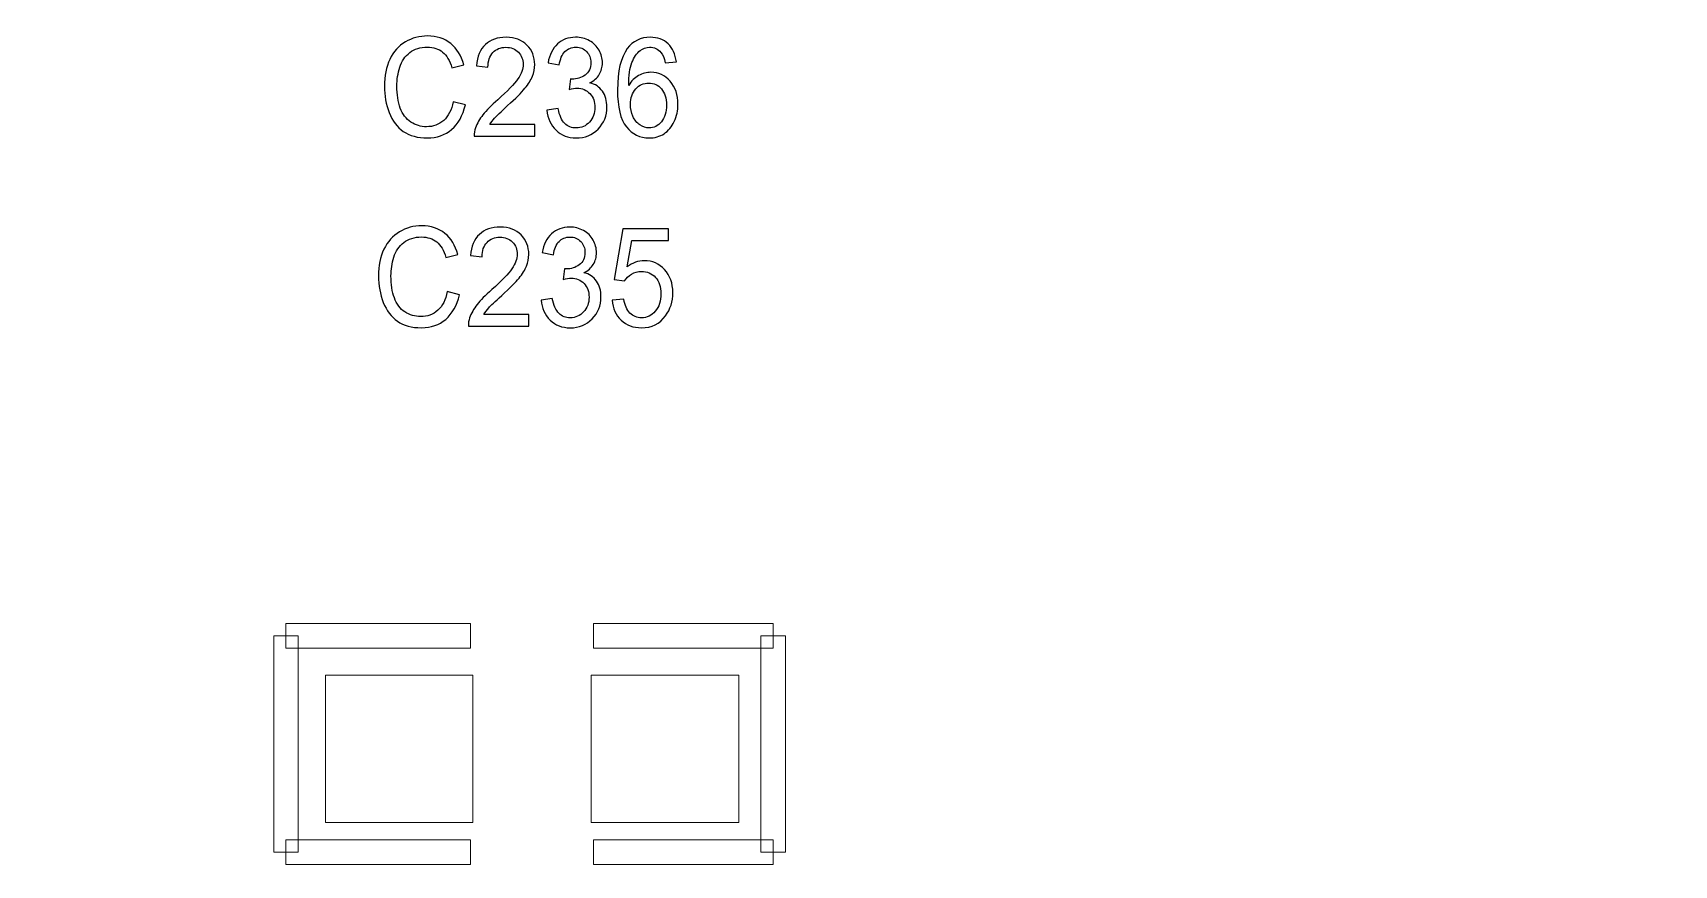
# Model space of a CAD drawing. Header units: millimetres. Extents: x -86 to 67, y -55 to 52.
# Drawn here: x -29.48 to -21, y -29.72 to -25.42 of the extents above; entities that cross this region are included whole.
import ezdxf

# ---------------------------------------------------------------- set-up
doc = ezdxf.new("R2010")
doc.units = ezdxf.units.MM
doc.header["$MEASUREMENT"] = 0
for name, color, linetype in [('BG_OUTLINE', 7, 'Continuous'), ('PG_SILKSCREEN_TOP', 7, 'Continuous'), ('PIN_TOP', 7, 'Continuous'), ('RD_SILKSCREEN_TOP', 7, 'Continuous')]:
    doc.layers.add(name, color=color, linetype=linetype)

msp = doc.modelspace()

# ---------------------------------------------------------------- linework, layer by layer
at = {"layer": 'BG_OUTLINE', "color": 3, "lineweight": 9}
msp.add_open_spline([(-60.0926, 34.7331), (-60.0926, 34.7331), (63.7724, 34.7331), (63.7724, 34.7331), (63.7724, 34.7331), (64.585, 34.7336), (65.3646, 34.4113), (65.9396, 33.837), (65.9396, 33.837), (66.5146, 33.2627), (66.8379, 32.4797), (66.8384, 31.667), (66.8384, 31.667), (66.8384, 31.667), (66.8412, -52.28), (66.8412, -52.28), (66.8412, -52.28), (66.8412, -52.28), (66.8384, -52.1933), (66.8384, -52.1933), (66.8384, -52.1933), (66.8389, -53.006), (66.5166, -53.7856), (65.9424, -54.3606), (65.9424, -54.3606), (65.3681, -54.9356), (64.585, -55.2589), (63.7724, -55.2594), (63.7724, -55.2594), (63.7724, -55.2594), (-60.1869, -55.2594), (-60.1869, -55.2594), (-60.1869, -55.2594), (-60.1869, -55.2594), (-60.0853, -55.2518), (-60.0853, -55.2518), (-60.0853, -55.2518), (-60.8979, -55.2523), (-61.6775, -54.9299), (-62.2525, -54.3557), (-62.2525, -54.3557), (-62.8275, -53.7814), (-63.1508, -52.9984), (-63.1513, -52.1857), (-63.1513, -52.1857), (-63.1513, -52.1857), (-63.1587, 31.667), (-63.1587, 31.667), (-63.1587, 31.667), (-63.1592, 32.4797), (-62.8369, 33.2593), (-62.2626, 33.8343), (-62.2626, 33.8343), (-61.6883, 34.4093), (-60.9053, 34.7326), (-60.0926, 34.7331)], degree=3, knots=[0, 0, 0, 0, 0.071429, 0.071429, 0.071429, 0.071429, 0.142857, 0.142857, 0.142857, 0.142857, 0.214286, 0.214286, 0.214286, 0.214286, 0.285714, 0.285714, 0.285714, 0.285714, 0.357143, 0.357143, 0.357143, 0.357143, 0.428571, 0.428571, 0.428571, 0.428571, 0.5, 0.5, 0.5, 0.5, 0.571429, 0.571429, 0.571429, 0.571429, 0.642857, 0.642857, 0.642857, 0.642857, 0.714286, 0.714286, 0.714286, 0.714286, 0.785714, 0.785714, 0.785714, 0.785714, 0.857143, 0.857143, 0.857143, 0.857143, 0.928571, 0.928571, 0.928571, 0.928571, 1, 1, 1, 1], dxfattribs=at)
at = {"layer": 'PG_SILKSCREEN_TOP', "color": 6, "lineweight": 9}
for points in [[(-28.1067, -29.6562), (-28.1067, -29.6562), (-28.2337, -29.6562), (-28.2337, -29.6562), (-28.2337, -29.6562), (-28.2337, -29.6562), (-28.2337, -28.5386), (-28.2337, -28.5386), (-28.2337, -28.5386), (-28.2337, -28.5386), (-28.1067, -28.5386), (-28.1067, -28.5386), (-28.1067, -28.5386), (-28.1067, -28.5386), (-28.1067, -29.6562), (-28.1067, -29.6562)], [(-28.1702, -28.6021), (-28.1702, -28.6021), (-28.1702, -28.4751), (-28.1702, -28.4751), (-28.1702, -28.4751), (-28.1702, -28.4751), (-27.2177, -28.4751), (-27.2177, -28.4751), (-27.2177, -28.4751), (-27.2177, -28.4751), (-27.2177, -28.6021), (-27.2177, -28.6021), (-27.2177, -28.6021), (-27.2177, -28.6021), (-28.1702, -28.6021), (-28.1702, -28.6021)], [(-25.6556, -28.4751), (-25.6556, -28.4751), (-25.6556, -28.6021), (-25.6556, -28.6021), (-25.6556, -28.6021), (-25.6556, -28.6021), (-26.5827, -28.6021), (-26.5827, -28.6021), (-26.5827, -28.6021), (-26.5827, -28.6021), (-26.5827, -28.4751), (-26.5827, -28.4751), (-26.5827, -28.4751), (-26.5827, -28.4751), (-25.6556, -28.4751), (-25.6556, -28.4751)], [(-25.5921, -29.6562), (-25.5921, -29.6562), (-25.7191, -29.6562), (-25.7191, -29.6562), (-25.7191, -29.6562), (-25.7191, -29.6562), (-25.7191, -28.5386), (-25.7191, -28.5386), (-25.7191, -28.5386), (-25.7191, -28.5386), (-25.5921, -28.5386), (-25.5921, -28.5386), (-25.5921, -28.5386), (-25.5921, -28.5386), (-25.5921, -29.6562), (-25.5921, -29.6562)], [(-27.2177, -29.5927), (-27.2177, -29.5927), (-27.2177, -29.7197), (-27.2177, -29.7197), (-27.2177, -29.7197), (-27.2177, -29.7197), (-28.1702, -29.7197), (-28.1702, -29.7197), (-28.1702, -29.7197), (-28.1702, -29.7197), (-28.1702, -29.5927), (-28.1702, -29.5927), (-28.1702, -29.5927), (-28.1702, -29.5927), (-27.2177, -29.5927), (-27.2177, -29.5927)], [(-26.5827, -29.7197), (-26.5827, -29.7197), (-26.5827, -29.5927), (-26.5827, -29.5927), (-26.5827, -29.5927), (-26.5827, -29.5927), (-25.6556, -29.5927), (-25.6556, -29.5927), (-25.6556, -29.5927), (-25.6556, -29.5927), (-25.6556, -29.7197), (-25.6556, -29.7197), (-25.6556, -29.7197), (-25.6556, -29.7197), (-26.5827, -29.7197), (-26.5827, -29.7197)]]:
    msp.add_open_spline(points, degree=3, knots=[0, 0, 0, 0, 0.25, 0.25, 0.25, 0.25, 0.5, 0.5, 0.5, 0.5, 0.75, 0.75, 0.75, 0.75, 1, 1, 1, 1], dxfattribs=at)
at = {"layer": 'PIN_TOP', "lineweight": 9}
for points in [[(-27.205, -28.7418), (-27.205, -28.7418), (-27.205, -29.5038), (-27.205, -29.5038), (-27.205, -29.5038), (-27.205, -29.5038), (-27.967, -29.5038), (-27.967, -29.5038), (-27.967, -29.5038), (-27.967, -29.5038), (-27.967, -28.7418), (-27.967, -28.7418), (-27.967, -28.7418), (-27.967, -28.7418), (-27.205, -28.7418), (-27.205, -28.7418)], [(-25.8334, -28.7418), (-25.8334, -28.7418), (-25.8334, -29.5038), (-25.8334, -29.5038), (-25.8334, -29.5038), (-25.8334, -29.5038), (-26.5954, -29.5038), (-26.5954, -29.5038), (-26.5954, -29.5038), (-26.5954, -29.5038), (-26.5954, -28.7418), (-26.5954, -28.7418), (-26.5954, -28.7418), (-26.5954, -28.7418), (-25.8334, -28.7418), (-25.8334, -28.7418)]]:
    msp.add_open_spline(points, degree=3, knots=[0, 0, 0, 0, 0.25, 0.25, 0.25, 0.25, 0.5, 0.5, 0.5, 0.5, 0.75, 0.75, 0.75, 0.75, 1, 1, 1, 1], dxfattribs=at)
at = {"layer": 'RD_SILKSCREEN_TOP', "color": 8}
for points, knots in [([(-27.307, -25.7802), (-27.307, -25.7802), (-27.2444, -25.7973), (-27.2444, -25.7973), (-27.2444, -25.7973), (-27.2575, -25.8525), (-27.2812, -25.8947), (-27.3151, -25.9239), (-27.3151, -25.9239), (-27.3492, -25.9529), (-27.3909, -25.9674), (-27.4402, -25.9674), (-27.4402, -25.9674), (-27.4911, -25.9674), (-27.5325, -25.9562), (-27.5645, -25.9339), (-27.5645, -25.9339), (-27.5964, -25.9115), (-27.6207, -25.8792), (-27.6374, -25.8368), (-27.6374, -25.8368), (-27.654, -25.7944), (-27.6623, -25.7489), (-27.6623, -25.7003), (-27.6623, -25.7003), (-27.6623, -25.6473), (-27.653, -25.6011), (-27.6341, -25.5616), (-27.6341, -25.5616), (-27.6153, -25.5221), (-27.5885, -25.4922), (-27.5538, -25.4716), (-27.5538, -25.4716), (-27.5191, -25.4511), (-27.4809, -25.4409), (-27.4392, -25.4409), (-27.4392, -25.4409), (-27.3918, -25.4409), (-27.3521, -25.4539), (-27.3199, -25.4798), (-27.3199, -25.4798), (-27.2877, -25.5058), (-27.2652, -25.5422), (-27.2526, -25.5892), (-27.2526, -25.5892), (-27.2526, -25.5892), (-27.314, -25.6049), (-27.314, -25.6049), (-27.314, -25.6049), (-27.3251, -25.5678), (-27.3409, -25.5409), (-27.3618, -25.5239), (-27.3618, -25.5239), (-27.3826, -25.507), (-27.4088, -25.4986), (-27.4405, -25.4986), (-27.4405, -25.4986), (-27.4768, -25.4986), (-27.5071, -25.5079), (-27.5315, -25.5266), (-27.5315, -25.5266), (-27.556, -25.5455), (-27.5731, -25.5706), (-27.5829, -25.6023), (-27.5829, -25.6023), (-27.5929, -25.6338), (-27.5978, -25.6664), (-27.5978, -25.6999), (-27.5978, -25.6999), (-27.5978, -25.7433), (-27.5919, -25.781), (-27.5803, -25.8134), (-27.5803, -25.8134), (-27.5685, -25.8456), (-27.5503, -25.8698), (-27.5256, -25.8858), (-27.5256, -25.8858), (-27.5009, -25.9018), (-27.4741, -25.9097), (-27.4452, -25.9097), (-27.4452, -25.9097), (-27.4102, -25.9097), (-27.3806, -25.8988), (-27.3563, -25.8771), (-27.3563, -25.8771), (-27.3319, -25.8553), (-27.3156, -25.823), (-27.307, -25.7802)], [0, 0, 0, 0, 0.045455, 0.045455, 0.045455, 0.045455, 0.090909, 0.090909, 0.090909, 0.090909, 0.136364, 0.136364, 0.136364, 0.136364, 0.181818, 0.181818, 0.181818, 0.181818, 0.227273, 0.227273, 0.227273, 0.227273, 0.272727, 0.272727, 0.272727, 0.272727, 0.318182, 0.318182, 0.318182, 0.318182, 0.363636, 0.363636, 0.363636, 0.363636, 0.409091, 0.409091, 0.409091, 0.409091, 0.454545, 0.454545, 0.454545, 0.454545, 0.5, 0.5, 0.5, 0.5, 0.545455, 0.545455, 0.545455, 0.545455, 0.590909, 0.590909, 0.590909, 0.590909, 0.636364, 0.636364, 0.636364, 0.636364, 0.681818, 0.681818, 0.681818, 0.681818, 0.727273, 0.727273, 0.727273, 0.727273, 0.772727, 0.772727, 0.772727, 0.772727, 0.818182, 0.818182, 0.818182, 0.818182, 0.863636, 0.863636, 0.863636, 0.863636, 0.909091, 0.909091, 0.909091, 0.909091, 0.954545, 0.954545, 0.954545, 0.954545, 1, 1, 1, 1]), ([(-26.8858, -25.8986), (-26.8858, -25.8986), (-26.8858, -25.9587), (-26.8858, -25.9587), (-26.8858, -25.9587), (-26.8858, -25.9587), (-27.1982, -25.9587), (-27.1982, -25.9587), (-27.1982, -25.9587), (-27.1987, -25.9436), (-27.1965, -25.9292), (-27.1916, -25.9153), (-27.1916, -25.9153), (-27.1837, -25.8923), (-27.1709, -25.8698), (-27.1534, -25.8475), (-27.1534, -25.8475), (-27.1358, -25.8254), (-27.1104, -25.7996), (-27.0774, -25.7705), (-27.0774, -25.7705), (-27.026, -25.7251), (-26.9913, -25.6892), (-26.9732, -25.6626), (-26.9732, -25.6626), (-26.9551, -25.6362), (-26.9461, -25.611), (-26.9461, -25.5875), (-26.9461, -25.5875), (-26.9461, -25.5627), (-26.9544, -25.5418), (-26.9707, -25.5247), (-26.9707, -25.5247), (-26.9873, -25.5078), (-27.0087, -25.4993), (-27.0352, -25.4993), (-27.0352, -25.4993), (-27.0631, -25.4993), (-27.0854, -25.5083), (-27.1021, -25.5264), (-27.1021, -25.5264), (-27.119, -25.5444), (-27.1275, -25.5694), (-27.1277, -25.6013), (-27.1277, -25.6013), (-27.1277, -25.6013), (-27.1874, -25.5948), (-27.1874, -25.5948), (-27.1874, -25.5948), (-27.1833, -25.5468), (-27.1679, -25.5103), (-27.1412, -25.4852), (-27.1412, -25.4852), (-27.1146, -25.46), (-27.0787, -25.4475), (-27.0338, -25.4475), (-27.0338, -25.4475), (-26.9885, -25.4475), (-26.9526, -25.4611), (-26.9262, -25.4881), (-26.9262, -25.4881), (-26.8996, -25.5153), (-26.8864, -25.5488), (-26.8864, -25.5889), (-26.8864, -25.5889), (-26.8864, -25.6093), (-26.8903, -25.6293), (-26.8981, -25.649), (-26.8981, -25.649), (-26.9058, -25.6686), (-26.9187, -25.6894), (-26.9367, -25.7111), (-26.9367, -25.7111), (-26.9546, -25.7329), (-26.9844, -25.7628), (-27.0261, -25.8007), (-27.0261, -25.8007), (-27.0609, -25.8322), (-27.0833, -25.8536), (-27.0931, -25.8648), (-27.0931, -25.8648), (-27.1031, -25.876), (-27.1112, -25.8872), (-27.1177, -25.8986), (-27.1177, -25.8986), (-27.1177, -25.8986), (-26.8858, -25.8986), (-26.8858, -25.8986)], [0, 0, 0, 0, 0.045455, 0.045455, 0.045455, 0.045455, 0.090909, 0.090909, 0.090909, 0.090909, 0.136364, 0.136364, 0.136364, 0.136364, 0.181818, 0.181818, 0.181818, 0.181818, 0.227273, 0.227273, 0.227273, 0.227273, 0.272727, 0.272727, 0.272727, 0.272727, 0.318182, 0.318182, 0.318182, 0.318182, 0.363636, 0.363636, 0.363636, 0.363636, 0.409091, 0.409091, 0.409091, 0.409091, 0.454545, 0.454545, 0.454545, 0.454545, 0.5, 0.5, 0.5, 0.5, 0.545455, 0.545455, 0.545455, 0.545455, 0.590909, 0.590909, 0.590909, 0.590909, 0.636364, 0.636364, 0.636364, 0.636364, 0.681818, 0.681818, 0.681818, 0.681818, 0.727273, 0.727273, 0.727273, 0.727273, 0.772727, 0.772727, 0.772727, 0.772727, 0.818182, 0.818182, 0.818182, 0.818182, 0.863636, 0.863636, 0.863636, 0.863636, 0.909091, 0.909091, 0.909091, 0.909091, 0.954545, 0.954545, 0.954545, 0.954545, 1, 1, 1, 1]), ([(-26.8232, -25.8243), (-26.8232, -25.8243), (-26.7653, -25.816), (-26.7653, -25.816), (-26.7653, -25.816), (-26.7585, -25.8514), (-26.7472, -25.8769), (-26.7312, -25.8926), (-26.7312, -25.8926), (-26.7152, -25.9082), (-26.6957, -25.916), (-26.6727, -25.916), (-26.6727, -25.916), (-26.6454, -25.916), (-26.6223, -25.9058), (-26.6034, -25.8854), (-26.6034, -25.8854), (-26.5848, -25.8651), (-26.5753, -25.8398), (-26.5753, -25.8097), (-26.5753, -25.8097), (-26.5753, -25.781), (-26.5839, -25.7573), (-26.6014, -25.7387), (-26.6014, -25.7387), (-26.6189, -25.7201), (-26.641, -25.7107), (-26.6679, -25.7107), (-26.6679, -25.7107), (-26.6788, -25.7107), (-26.6925, -25.7131), (-26.7088, -25.7177), (-26.7088, -25.7177), (-26.7088, -25.7177), (-26.7023, -25.6628), (-26.7023, -25.6628), (-26.7023, -25.6628), (-26.6984, -25.6633), (-26.6954, -25.6636), (-26.693, -25.6636), (-26.693, -25.6636), (-26.6683, -25.6636), (-26.6461, -25.6566), (-26.6263, -25.6427), (-26.6263, -25.6427), (-26.6064, -25.6288), (-26.5966, -25.6074), (-26.5966, -25.5784), (-26.5966, -25.5784), (-26.5966, -25.5556), (-26.6038, -25.5365), (-26.6182, -25.5215), (-26.6182, -25.5215), (-26.6326, -25.5065), (-26.6513, -25.4989), (-26.674, -25.4989), (-26.674, -25.4989), (-26.6966, -25.4989), (-26.7154, -25.5066), (-26.7304, -25.5218), (-26.7304, -25.5218), (-26.7454, -25.5371), (-26.7552, -25.5601), (-26.7594, -25.5907), (-26.7594, -25.5907), (-26.7594, -25.5907), (-26.8174, -25.5795), (-26.8174, -25.5795), (-26.8174, -25.5795), (-26.8104, -25.5376), (-26.7942, -25.5051), (-26.7691, -25.4821), (-26.7691, -25.4821), (-26.7439, -25.4591), (-26.7126, -25.4475), (-26.6752, -25.4475), (-26.6752, -25.4475), (-26.6495, -25.4475), (-26.6257, -25.4535), (-26.604, -25.4654), (-26.604, -25.4654), (-26.5824, -25.4773), (-26.5657, -25.4936), (-26.5541, -25.5142), (-26.5541, -25.5142), (-26.5427, -25.5348), (-26.5369, -25.5566), (-26.5369, -25.5799), (-26.5369, -25.5799), (-26.5369, -25.6018), (-26.5423, -25.6218), (-26.5534, -25.64), (-26.5534, -25.64), (-26.5644, -25.658), (-26.5806, -25.6723), (-26.6021, -25.683), (-26.6021, -25.683), (-26.5741, -25.6899), (-26.5524, -25.7043), (-26.5369, -25.7263), (-26.5369, -25.7263), (-26.5215, -25.7481), (-26.5137, -25.7754), (-26.5137, -25.8083), (-26.5137, -25.8083), (-26.5137, -25.8527), (-26.5287, -25.8904), (-26.5589, -25.9214), (-26.5589, -25.9214), (-26.589, -25.9523), (-26.627, -25.9677), (-26.673, -25.9677), (-26.673, -25.9677), (-26.7145, -25.9677), (-26.749, -25.9544), (-26.7763, -25.9278), (-26.7763, -25.9278), (-26.8037, -25.9012), (-26.8194, -25.8667), (-26.8232, -25.8243)], [0, 0, 0, 0, 0.033333, 0.033333, 0.033333, 0.033333, 0.066667, 0.066667, 0.066667, 0.066667, 0.1, 0.1, 0.1, 0.1, 0.133333, 0.133333, 0.133333, 0.133333, 0.166667, 0.166667, 0.166667, 0.166667, 0.2, 0.2, 0.2, 0.2, 0.233333, 0.233333, 0.233333, 0.233333, 0.266667, 0.266667, 0.266667, 0.266667, 0.3, 0.3, 0.3, 0.3, 0.333333, 0.333333, 0.333333, 0.333333, 0.366667, 0.366667, 0.366667, 0.366667, 0.4, 0.4, 0.4, 0.4, 0.433333, 0.433333, 0.433333, 0.433333, 0.466667, 0.466667, 0.466667, 0.466667, 0.5, 0.5, 0.5, 0.5, 0.533333, 0.533333, 0.533333, 0.533333, 0.566667, 0.566667, 0.566667, 0.566667, 0.6, 0.6, 0.6, 0.6, 0.633333, 0.633333, 0.633333, 0.633333, 0.666667, 0.666667, 0.666667, 0.666667, 0.7, 0.7, 0.7, 0.7, 0.733333, 0.733333, 0.733333, 0.733333, 0.766667, 0.766667, 0.766667, 0.766667, 0.8, 0.8, 0.8, 0.8, 0.833333, 0.833333, 0.833333, 0.833333, 0.866667, 0.866667, 0.866667, 0.866667, 0.9, 0.9, 0.9, 0.9, 0.933333, 0.933333, 0.933333, 0.933333, 0.966667, 0.966667, 0.966667, 0.966667, 1, 1, 1, 1]), ([(-26.1553, -25.5743), (-26.1553, -25.5743), (-26.2129, -25.5792), (-26.2129, -25.5792), (-26.2129, -25.5792), (-26.2181, -25.5546), (-26.2254, -25.5367), (-26.2349, -25.5257), (-26.2349, -25.5257), (-26.2505, -25.5078), (-26.27, -25.4989), (-26.293, -25.4989), (-26.293, -25.4989), (-26.3115, -25.4989), (-26.3276, -25.5045), (-26.3416, -25.5156), (-26.3416, -25.5156), (-26.3598, -25.53), (-26.3743, -25.5509), (-26.3848, -25.5784), (-26.3848, -25.5784), (-26.3953, -25.6059), (-26.4008, -25.6452), (-26.4013, -25.6961), (-26.4013, -25.6961), (-26.3872, -25.6733), (-26.3702, -25.6562), (-26.35, -25.6451), (-26.35, -25.6451), (-26.3298, -25.634), (-26.3086, -25.6285), (-26.2865, -25.6285), (-26.2865, -25.6285), (-26.2477, -25.6285), (-26.2148, -25.6438), (-26.1876, -25.6745), (-26.1876, -25.6745), (-26.1604, -25.7052), (-26.1468, -25.7447), (-26.1468, -25.7933), (-26.1468, -25.7933), (-26.1468, -25.8254), (-26.1532, -25.855), (-26.166, -25.8825), (-26.166, -25.8825), (-26.1788, -25.9099), (-26.1964, -25.931), (-26.2188, -25.9455), (-26.2188, -25.9455), (-26.2411, -25.9601), (-26.2664, -25.9674), (-26.2948, -25.9674), (-26.2948, -25.9674), (-26.3432, -25.9674), (-26.3827, -25.9483), (-26.4131, -25.9099), (-26.4131, -25.9099), (-26.4438, -25.8716), (-26.4589, -25.8084), (-26.4589, -25.7204), (-26.4589, -25.7204), (-26.4589, -25.6221), (-26.4421, -25.5506), (-26.4083, -25.5059), (-26.4083, -25.5059), (-26.3789, -25.467), (-26.3393, -25.4475), (-26.2894, -25.4475), (-26.2894, -25.4475), (-26.2522, -25.4475), (-26.2218, -25.4587), (-26.198, -25.4812), (-26.198, -25.4812), (-26.1742, -25.5037), (-26.16, -25.5347), (-26.1553, -25.5743)], [0, 0, 0, 0, 0.052632, 0.052632, 0.052632, 0.052632, 0.105263, 0.105263, 0.105263, 0.105263, 0.157895, 0.157895, 0.157895, 0.157895, 0.210526, 0.210526, 0.210526, 0.210526, 0.263158, 0.263158, 0.263158, 0.263158, 0.315789, 0.315789, 0.315789, 0.315789, 0.368421, 0.368421, 0.368421, 0.368421, 0.421053, 0.421053, 0.421053, 0.421053, 0.473684, 0.473684, 0.473684, 0.473684, 0.526316, 0.526316, 0.526316, 0.526316, 0.578947, 0.578947, 0.578947, 0.578947, 0.631579, 0.631579, 0.631579, 0.631579, 0.684211, 0.684211, 0.684211, 0.684211, 0.736842, 0.736842, 0.736842, 0.736842, 0.789474, 0.789474, 0.789474, 0.789474, 0.842105, 0.842105, 0.842105, 0.842105, 0.894737, 0.894737, 0.894737, 0.894737, 0.947368, 0.947368, 0.947368, 0.947368, 1, 1, 1, 1]), ([(-26.3922, -25.7937), (-26.3922, -25.8153), (-26.388, -25.8359), (-26.3794, -25.8556), (-26.3794, -25.8556), (-26.371, -25.8753), (-26.3591, -25.8902), (-26.3439, -25.9005), (-26.3439, -25.9005), (-26.3286, -25.9108), (-26.3126, -25.916), (-26.2958, -25.916), (-26.2958, -25.916), (-26.2713, -25.916), (-26.2503, -25.9054), (-26.2326, -25.884), (-26.2326, -25.884), (-26.215, -25.8627), (-26.2063, -25.8338), (-26.2063, -25.7973), (-26.2063, -25.7973), (-26.2063, -25.7621), (-26.2149, -25.7343), (-26.2323, -25.714), (-26.2323, -25.714), (-26.2497, -25.6938), (-26.2716, -25.6837), (-26.298, -25.6837), (-26.298, -25.6837), (-26.3243, -25.6837), (-26.3466, -25.6938), (-26.3649, -25.714), (-26.3649, -25.714), (-26.3831, -25.7343), (-26.3922, -25.7609), (-26.3922, -25.7937)], [0, 0, 0, 0, 0.111111, 0.111111, 0.111111, 0.111111, 0.222222, 0.222222, 0.222222, 0.222222, 0.333333, 0.333333, 0.333333, 0.333333, 0.444444, 0.444444, 0.444444, 0.444444, 0.555556, 0.555556, 0.555556, 0.555556, 0.666667, 0.666667, 0.666667, 0.666667, 0.777778, 0.777778, 0.777778, 0.777778, 0.888889, 0.888889, 0.888889, 0.888889, 1, 1, 1, 1]), ([(-27.3375, -26.7606), (-27.3375, -26.7606), (-27.2749, -26.7777), (-27.2749, -26.7777), (-27.2749, -26.7777), (-27.288, -26.8329), (-27.3117, -26.8751), (-27.3456, -26.9043), (-27.3456, -26.9043), (-27.3797, -26.9333), (-27.4214, -26.9478), (-27.4707, -26.9478), (-27.4707, -26.9478), (-27.5216, -26.9478), (-27.563, -26.9366), (-27.595, -26.9143), (-27.595, -26.9143), (-27.6269, -26.8919), (-27.6512, -26.8596), (-27.6679, -26.8172), (-27.6679, -26.8172), (-27.6845, -26.7748), (-27.6928, -26.7293), (-27.6928, -26.6807), (-27.6928, -26.6807), (-27.6928, -26.6277), (-27.6835, -26.5815), (-27.6646, -26.542), (-27.6646, -26.542), (-27.6458, -26.5025), (-27.619, -26.4726), (-27.5843, -26.452), (-27.5843, -26.452), (-27.5496, -26.4315), (-27.5114, -26.4213), (-27.4697, -26.4213), (-27.4697, -26.4213), (-27.4223, -26.4213), (-27.3826, -26.4343), (-27.3504, -26.4602), (-27.3504, -26.4602), (-27.3182, -26.4862), (-27.2957, -26.5226), (-27.2831, -26.5696), (-27.2831, -26.5696), (-27.2831, -26.5696), (-27.3445, -26.5853), (-27.3445, -26.5853), (-27.3445, -26.5853), (-27.3556, -26.5482), (-27.3714, -26.5213), (-27.3923, -26.5043), (-27.3923, -26.5043), (-27.4131, -26.4874), (-27.4393, -26.479), (-27.471, -26.479), (-27.471, -26.479), (-27.5073, -26.479), (-27.5376, -26.4883), (-27.562, -26.507), (-27.562, -26.507), (-27.5865, -26.5259), (-27.6036, -26.551), (-27.6134, -26.5827), (-27.6134, -26.5827), (-27.6234, -26.6142), (-27.6283, -26.6468), (-27.6283, -26.6803), (-27.6283, -26.6803), (-27.6283, -26.7237), (-27.6224, -26.7614), (-27.6108, -26.7938), (-27.6108, -26.7938), (-27.599, -26.826), (-27.5808, -26.8502), (-27.5561, -26.8662), (-27.5561, -26.8662), (-27.5314, -26.8822), (-27.5046, -26.8901), (-27.4757, -26.8901), (-27.4757, -26.8901), (-27.4407, -26.8901), (-27.4111, -26.8792), (-27.3868, -26.8575), (-27.3868, -26.8575), (-27.3624, -26.8357), (-27.3461, -26.8034), (-27.3375, -26.7606)], [0, 0, 0, 0, 0.045455, 0.045455, 0.045455, 0.045455, 0.090909, 0.090909, 0.090909, 0.090909, 0.136364, 0.136364, 0.136364, 0.136364, 0.181818, 0.181818, 0.181818, 0.181818, 0.227273, 0.227273, 0.227273, 0.227273, 0.272727, 0.272727, 0.272727, 0.272727, 0.318182, 0.318182, 0.318182, 0.318182, 0.363636, 0.363636, 0.363636, 0.363636, 0.409091, 0.409091, 0.409091, 0.409091, 0.454545, 0.454545, 0.454545, 0.454545, 0.5, 0.5, 0.5, 0.5, 0.545455, 0.545455, 0.545455, 0.545455, 0.590909, 0.590909, 0.590909, 0.590909, 0.636364, 0.636364, 0.636364, 0.636364, 0.681818, 0.681818, 0.681818, 0.681818, 0.727273, 0.727273, 0.727273, 0.727273, 0.772727, 0.772727, 0.772727, 0.772727, 0.818182, 0.818182, 0.818182, 0.818182, 0.863636, 0.863636, 0.863636, 0.863636, 0.909091, 0.909091, 0.909091, 0.909091, 0.954545, 0.954545, 0.954545, 0.954545, 1, 1, 1, 1]), ([(-26.9163, -26.879), (-26.9163, -26.879), (-26.9163, -26.9391), (-26.9163, -26.9391), (-26.9163, -26.9391), (-26.9163, -26.9391), (-27.2287, -26.9391), (-27.2287, -26.9391), (-27.2287, -26.9391), (-27.2292, -26.924), (-27.227, -26.9096), (-27.2221, -26.8957), (-27.2221, -26.8957), (-27.2142, -26.8727), (-27.2014, -26.8502), (-27.1839, -26.8279), (-27.1839, -26.8279), (-27.1663, -26.8058), (-27.1409, -26.78), (-27.1079, -26.7509), (-27.1079, -26.7509), (-27.0565, -26.7055), (-27.0218, -26.6696), (-27.0037, -26.643), (-27.0037, -26.643), (-26.9856, -26.6166), (-26.9766, -26.5914), (-26.9766, -26.5679), (-26.9766, -26.5679), (-26.9766, -26.5431), (-26.9849, -26.5222), (-27.0012, -26.5051), (-27.0012, -26.5051), (-27.0178, -26.4882), (-27.0392, -26.4797), (-27.0657, -26.4797), (-27.0657, -26.4797), (-27.0936, -26.4797), (-27.1159, -26.4887), (-27.1326, -26.5068), (-27.1326, -26.5068), (-27.1495, -26.5248), (-27.158, -26.5498), (-27.1582, -26.5817), (-27.1582, -26.5817), (-27.1582, -26.5817), (-27.2179, -26.5752), (-27.2179, -26.5752), (-27.2179, -26.5752), (-27.2138, -26.5272), (-27.1984, -26.4907), (-27.1717, -26.4656), (-27.1717, -26.4656), (-27.1451, -26.4404), (-27.1092, -26.4279), (-27.0643, -26.4279), (-27.0643, -26.4279), (-27.019, -26.4279), (-26.9831, -26.4415), (-26.9567, -26.4685), (-26.9567, -26.4685), (-26.9301, -26.4957), (-26.9169, -26.5292), (-26.9169, -26.5693), (-26.9169, -26.5693), (-26.9169, -26.5897), (-26.9208, -26.6097), (-26.9286, -26.6294), (-26.9286, -26.6294), (-26.9363, -26.649), (-26.9492, -26.6698), (-26.9672, -26.6915), (-26.9672, -26.6915), (-26.9851, -26.7133), (-27.0149, -26.7432), (-27.0566, -26.7811), (-27.0566, -26.7811), (-27.0914, -26.8126), (-27.1138, -26.834), (-27.1236, -26.8452), (-27.1236, -26.8452), (-27.1336, -26.8564), (-27.1417, -26.8676), (-27.1482, -26.879), (-27.1482, -26.879), (-27.1482, -26.879), (-26.9163, -26.879), (-26.9163, -26.879)], [0, 0, 0, 0, 0.045455, 0.045455, 0.045455, 0.045455, 0.090909, 0.090909, 0.090909, 0.090909, 0.136364, 0.136364, 0.136364, 0.136364, 0.181818, 0.181818, 0.181818, 0.181818, 0.227273, 0.227273, 0.227273, 0.227273, 0.272727, 0.272727, 0.272727, 0.272727, 0.318182, 0.318182, 0.318182, 0.318182, 0.363636, 0.363636, 0.363636, 0.363636, 0.409091, 0.409091, 0.409091, 0.409091, 0.454545, 0.454545, 0.454545, 0.454545, 0.5, 0.5, 0.5, 0.5, 0.545455, 0.545455, 0.545455, 0.545455, 0.590909, 0.590909, 0.590909, 0.590909, 0.636364, 0.636364, 0.636364, 0.636364, 0.681818, 0.681818, 0.681818, 0.681818, 0.727273, 0.727273, 0.727273, 0.727273, 0.772727, 0.772727, 0.772727, 0.772727, 0.818182, 0.818182, 0.818182, 0.818182, 0.863636, 0.863636, 0.863636, 0.863636, 0.909091, 0.909091, 0.909091, 0.909091, 0.954545, 0.954545, 0.954545, 0.954545, 1, 1, 1, 1]), ([(-26.8537, -26.8047), (-26.8537, -26.8047), (-26.7958, -26.7964), (-26.7958, -26.7964), (-26.7958, -26.7964), (-26.789, -26.8318), (-26.7777, -26.8573), (-26.7617, -26.873), (-26.7617, -26.873), (-26.7457, -26.8886), (-26.7262, -26.8964), (-26.7032, -26.8964), (-26.7032, -26.8964), (-26.6759, -26.8964), (-26.6528, -26.8862), (-26.6339, -26.8658), (-26.6339, -26.8658), (-26.6153, -26.8455), (-26.6058, -26.8202), (-26.6058, -26.7901), (-26.6058, -26.7901), (-26.6058, -26.7614), (-26.6144, -26.7377), (-26.6319, -26.7191), (-26.6319, -26.7191), (-26.6494, -26.7005), (-26.6715, -26.6911), (-26.6984, -26.6911), (-26.6984, -26.6911), (-26.7093, -26.6911), (-26.723, -26.6935), (-26.7393, -26.6981), (-26.7393, -26.6981), (-26.7393, -26.6981), (-26.7328, -26.6432), (-26.7328, -26.6432), (-26.7328, -26.6432), (-26.7289, -26.6437), (-26.7259, -26.644), (-26.7235, -26.644), (-26.7235, -26.644), (-26.6988, -26.644), (-26.6766, -26.637), (-26.6568, -26.6231), (-26.6568, -26.6231), (-26.6369, -26.6092), (-26.6271, -26.5878), (-26.6271, -26.5588), (-26.6271, -26.5588), (-26.6271, -26.536), (-26.6343, -26.5169), (-26.6487, -26.5019), (-26.6487, -26.5019), (-26.6631, -26.4869), (-26.6818, -26.4793), (-26.7045, -26.4793), (-26.7045, -26.4793), (-26.7271, -26.4793), (-26.7459, -26.487), (-26.7609, -26.5022), (-26.7609, -26.5022), (-26.7759, -26.5175), (-26.7857, -26.5405), (-26.7899, -26.5711), (-26.7899, -26.5711), (-26.7899, -26.5711), (-26.8479, -26.5599), (-26.8479, -26.5599), (-26.8479, -26.5599), (-26.8409, -26.518), (-26.8247, -26.4855), (-26.7996, -26.4625), (-26.7996, -26.4625), (-26.7744, -26.4395), (-26.7431, -26.4279), (-26.7057, -26.4279), (-26.7057, -26.4279), (-26.68, -26.4279), (-26.6562, -26.4339), (-26.6345, -26.4458), (-26.6345, -26.4458), (-26.6129, -26.4577), (-26.5962, -26.474), (-26.5846, -26.4946), (-26.5846, -26.4946), (-26.5732, -26.5152), (-26.5674, -26.537), (-26.5674, -26.5603), (-26.5674, -26.5603), (-26.5674, -26.5822), (-26.5728, -26.6022), (-26.5839, -26.6204), (-26.5839, -26.6204), (-26.5949, -26.6384), (-26.6111, -26.6527), (-26.6326, -26.6634), (-26.6326, -26.6634), (-26.6046, -26.6703), (-26.5829, -26.6847), (-26.5674, -26.7067), (-26.5674, -26.7067), (-26.552, -26.7285), (-26.5442, -26.7558), (-26.5442, -26.7887), (-26.5442, -26.7887), (-26.5442, -26.8331), (-26.5592, -26.8708), (-26.5894, -26.9018), (-26.5894, -26.9018), (-26.6195, -26.9327), (-26.6575, -26.9481), (-26.7035, -26.9481), (-26.7035, -26.9481), (-26.745, -26.9481), (-26.7795, -26.9348), (-26.8068, -26.9082), (-26.8068, -26.9082), (-26.8342, -26.8816), (-26.8499, -26.8471), (-26.8537, -26.8047)], [0, 0, 0, 0, 0.033333, 0.033333, 0.033333, 0.033333, 0.066667, 0.066667, 0.066667, 0.066667, 0.1, 0.1, 0.1, 0.1, 0.133333, 0.133333, 0.133333, 0.133333, 0.166667, 0.166667, 0.166667, 0.166667, 0.2, 0.2, 0.2, 0.2, 0.233333, 0.233333, 0.233333, 0.233333, 0.266667, 0.266667, 0.266667, 0.266667, 0.3, 0.3, 0.3, 0.3, 0.333333, 0.333333, 0.333333, 0.333333, 0.366667, 0.366667, 0.366667, 0.366667, 0.4, 0.4, 0.4, 0.4, 0.433333, 0.433333, 0.433333, 0.433333, 0.466667, 0.466667, 0.466667, 0.466667, 0.5, 0.5, 0.5, 0.5, 0.533333, 0.533333, 0.533333, 0.533333, 0.566667, 0.566667, 0.566667, 0.566667, 0.6, 0.6, 0.6, 0.6, 0.633333, 0.633333, 0.633333, 0.633333, 0.666667, 0.666667, 0.666667, 0.666667, 0.7, 0.7, 0.7, 0.7, 0.733333, 0.733333, 0.733333, 0.733333, 0.766667, 0.766667, 0.766667, 0.766667, 0.8, 0.8, 0.8, 0.8, 0.833333, 0.833333, 0.833333, 0.833333, 0.866667, 0.866667, 0.866667, 0.866667, 0.9, 0.9, 0.9, 0.9, 0.933333, 0.933333, 0.933333, 0.933333, 0.966667, 0.966667, 0.966667, 0.966667, 1, 1, 1, 1]), ([(-26.4869, -26.8058), (-26.4869, -26.8058), (-26.4259, -26.8002), (-26.4259, -26.8002), (-26.4259, -26.8002), (-26.4214, -26.8322), (-26.411, -26.8561), (-26.3945, -26.8722), (-26.3945, -26.8722), (-26.3781, -26.8884), (-26.3582, -26.8964), (-26.335, -26.8964), (-26.335, -26.8964), (-26.307, -26.8964), (-26.2834, -26.885), (-26.2641, -26.8624), (-26.2641, -26.8624), (-26.2447, -26.8397), (-26.2351, -26.8095), (-26.2351, -26.7721), (-26.2351, -26.7721), (-26.2351, -26.7364), (-26.2443, -26.7083), (-26.2629, -26.6877), (-26.2629, -26.6877), (-26.2815, -26.6671), (-26.3058, -26.6568), (-26.336, -26.6568), (-26.336, -26.6568), (-26.3547, -26.6568), (-26.3716, -26.6614), (-26.3866, -26.6705), (-26.3866, -26.6705), (-26.4017, -26.6796), (-26.4135, -26.6915), (-26.4221, -26.7061), (-26.4221, -26.7061), (-26.4221, -26.7061), (-26.4765, -26.6985), (-26.4765, -26.6985), (-26.4765, -26.6985), (-26.4765, -26.6985), (-26.4307, -26.437), (-26.4307, -26.437), (-26.4307, -26.437), (-26.4307, -26.437), (-26.1956, -26.437), (-26.1956, -26.437), (-26.1956, -26.437), (-26.1956, -26.437), (-26.1956, -26.4967), (-26.1956, -26.4967), (-26.1956, -26.4967), (-26.1956, -26.4967), (-26.3843, -26.4967), (-26.3843, -26.4967), (-26.3843, -26.4967), (-26.3843, -26.4967), (-26.4098, -26.6335), (-26.4098, -26.6335), (-26.4098, -26.6335), (-26.3814, -26.6122), (-26.3516, -26.6015), (-26.3205, -26.6015), (-26.3205, -26.6015), (-26.2792, -26.6015), (-26.2445, -26.6169), (-26.216, -26.6477), (-26.216, -26.6477), (-26.1876, -26.6786), (-26.1734, -26.7182), (-26.1734, -26.7665), (-26.1734, -26.7665), (-26.1734, -26.8126), (-26.186, -26.8525), (-26.2108, -26.886), (-26.2108, -26.886), (-26.2412, -26.9271), (-26.2826, -26.9478), (-26.335, -26.9478), (-26.335, -26.9478), (-26.3781, -26.9478), (-26.4132, -26.9348), (-26.4403, -26.9089), (-26.4403, -26.9089), (-26.4675, -26.8829), (-26.483, -26.8485), (-26.4869, -26.8058)], [0, 0, 0, 0, 0.045455, 0.045455, 0.045455, 0.045455, 0.090909, 0.090909, 0.090909, 0.090909, 0.136364, 0.136364, 0.136364, 0.136364, 0.181818, 0.181818, 0.181818, 0.181818, 0.227273, 0.227273, 0.227273, 0.227273, 0.272727, 0.272727, 0.272727, 0.272727, 0.318182, 0.318182, 0.318182, 0.318182, 0.363636, 0.363636, 0.363636, 0.363636, 0.409091, 0.409091, 0.409091, 0.409091, 0.454545, 0.454545, 0.454545, 0.454545, 0.5, 0.5, 0.5, 0.5, 0.545455, 0.545455, 0.545455, 0.545455, 0.590909, 0.590909, 0.590909, 0.590909, 0.636364, 0.636364, 0.636364, 0.636364, 0.681818, 0.681818, 0.681818, 0.681818, 0.727273, 0.727273, 0.727273, 0.727273, 0.772727, 0.772727, 0.772727, 0.772727, 0.818182, 0.818182, 0.818182, 0.818182, 0.863636, 0.863636, 0.863636, 0.863636, 0.909091, 0.909091, 0.909091, 0.909091, 0.954545, 0.954545, 0.954545, 0.954545, 1, 1, 1, 1])]:
    msp.add_open_spline(points, degree=3, knots=knots, dxfattribs=at)

doc.saveas('drawing.dxf')
